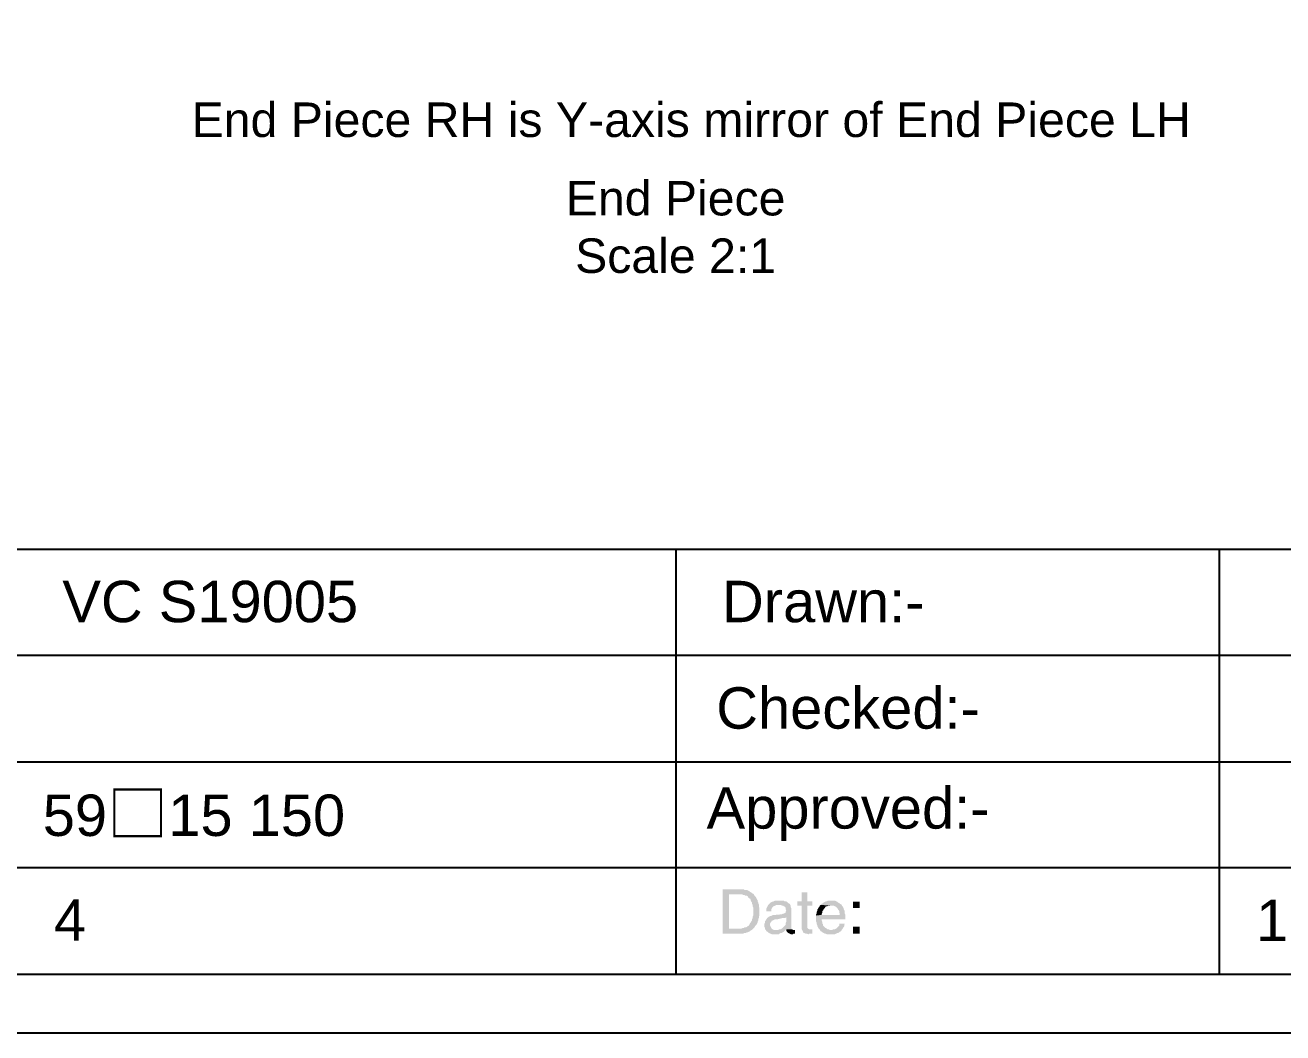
# Model space of a CAD drawing. Header units: millimetres. Extents: x 1448 to 2566, y 1057 to 1416.
# Drawn here: x 2199.2 to 2290.3, y 1118.6 to 1191.6 of the extents above; entities that cross this region are included whole.
import ezdxf

# ---------------------------------------------------------------- set-up
doc = ezdxf.new("R2010")
doc.units = ezdxf.units.MM
doc.layers.add('Text', color=4, linetype='Continuous')
doc.styles.get("Standard").update_dxf_attribs({"font": 'arial.ttf'})

msp = doc.modelspace()

# ---------------------------------------------------------------- hatches: boundary and pattern name
at = {"transparency": 33554559}
for points in [[(2251.01518, 1128.95836), (2249.70634, 1128.95836), (2249.70634, 1125.75397), (2251.1957, 1125.75397), (2251.28597, 1125.7991), (2251.37623, 1125.7991), (2251.4665, 1125.84424), (2251.51163, 1125.84424), (2251.60189, 1125.88937), (2251.69216, 1125.9345), (2251.73729, 1125.97963), (2251.82755, 1126.02476), (2251.87269, 1126.0699), (2251.91782, 1126.11503), (2250.15766, 1126.11503), (2250.15766, 1128.5973), (2250.97004, 1128.5973), (2251.91782, 1128.64243), (2251.82755, 1128.68756), (2251.78242, 1128.73269), (2251.69216, 1128.77783), (2251.64703, 1128.82296), (2251.55676, 1128.86809), (2251.4665, 1128.91322), (2251.28597, 1128.91322), (2251.24084, 1128.95836), (2251.15057, 1128.95836)], [(2251.91782, 1128.64243), (2250.97004, 1128.5973), (2251.10544, 1128.5973), (2251.1957, 1128.55217), (2251.28597, 1128.55217), (2251.3311, 1128.50703), (2251.42137, 1128.50703), (2251.51163, 1128.4619), (2251.55676, 1128.37164), (2251.60189, 1128.32651), (2251.69216, 1128.28137), (2251.73729, 1128.19111), (2251.73729, 1128.14598), (2251.78242, 1128.05571), (2251.82755, 1128.01058), (2251.82755, 1127.92032), (2251.87269, 1127.83005), (2251.87269, 1127.73979), (2251.91782, 1127.64952), (2251.91782, 1127.0628), (2251.87269, 1126.97254), (2251.87269, 1126.88228), (2251.82755, 1126.79201), (2251.82755, 1126.70175), (2251.78242, 1126.65661), (2251.73729, 1126.56635), (2251.69216, 1126.52122), (2251.64703, 1126.43095), (2251.64703, 1126.43095), (2251.60189, 1126.34069), (2251.51163, 1126.29556), (2251.4665, 1126.25043), (2251.37623, 1126.20529), (2251.28597, 1126.20529), (2251.24084, 1126.16016), (2251.15057, 1126.16016), (2251.06031, 1126.11503), (2250.15766, 1126.11503), (2251.91782, 1126.11503), (2252.00808, 1126.20529), (2252.00808, 1126.20529), (2252.05322, 1126.29556), (2252.09835, 1126.34069), (2252.14348, 1126.38582), (2252.18861, 1126.47609), (2252.23374, 1126.56635), (2252.23374, 1126.61148), (2252.27888, 1126.70175), (2252.27888, 1126.79201), (2252.32401, 1126.88228), (2252.32401, 1126.97254), (2252.36914, 1127.0628), (2252.36914, 1127.60439), (2252.32401, 1127.69465), (2252.32401, 1127.87518), (2252.27888, 1127.96545), (2252.27888, 1128.01058), (2252.23374, 1128.10084), (2252.23374, 1128.19111), (2252.18861, 1128.23624), (2252.14348, 1128.32651), (2252.09835, 1128.41677), (2252.05322, 1128.4619), (2252.00808, 1128.50703), (2251.96295, 1128.5973)], [(2253.81337, 1128.14598), (2253.49745, 1128.14598), (2253.40718, 1128.10084), (2253.31692, 1128.05571), (2253.27178, 1128.05571), (2253.18152, 1128.01058), (2253.13639, 1127.96545), (2253.09126, 1127.92032), (2253.04612, 1127.87518), (2253.00099, 1127.83005), (2252.95586, 1127.73979), (2252.91073, 1127.64952), (2252.86559, 1127.55926), (2252.86559, 1127.37873), (2253.22665, 1127.37873), (2253.22665, 1127.51413), (2253.27178, 1127.60439), (2253.31692, 1127.64952), (2253.36205, 1127.73979), (2253.40718, 1127.73979), (2253.49745, 1127.78492), (2253.58771, 1127.83005), (2253.76824, 1127.83005), (2254.58062, 1127.87518), (2254.53549, 1127.92032), (2254.44522, 1127.96545), (2254.40009, 1128.01058), (2254.35496, 1128.05571), (2254.26469, 1128.10084), (2254.17443, 1128.10084), (2254.1293, 1128.14598), (2253.90363, 1128.14598)], [(2255.84432, 1128.73269), (2255.43813, 1128.73269), (2255.43813, 1128.10084), (2255.1222, 1128.10084), (2255.1222, 1127.78492), (2255.43813, 1127.78492), (2255.43813, 1126.0699), (2255.48326, 1125.97963), (2255.52839, 1125.88937), (2255.52839, 1125.84424), (2255.57353, 1125.7991), (2255.61866, 1125.7991), (2255.70892, 1125.75397), (2255.79919, 1125.75397), (2255.88945, 1125.70884), (2255.93458, 1125.70884), (2255.97971, 1125.75397), (2256.20538, 1125.75397), (2256.20538, 1126.0699), (2255.97971, 1126.0699), (2255.88945, 1126.11503), (2255.84432, 1126.16016), (2255.84432, 1127.78492), (2256.20538, 1127.78492), (2256.20538, 1128.10084), (2255.84432, 1128.10084)], [(2257.55934, 1128.14598), (2257.33368, 1128.14598), (2257.24342, 1128.10084), (2257.19828, 1128.10084), (2257.10802, 1128.05571), (2257.01775, 1128.01058), (2256.97262, 1127.96545), (2256.88236, 1127.92032), (2256.83723, 1127.87518), (2256.79209, 1127.83005), (2257.55934, 1127.78492), (2257.73987, 1127.78492), (2257.83013, 1127.73979), (2257.9204, 1127.69465), (2257.96553, 1127.64952), (2258.01066, 1127.60439), (2258.01066, 1127.60439), (2258.05579, 1127.51413), (2258.10093, 1127.46899), (2258.14606, 1127.37873), (2258.14606, 1127.28847), (2258.19119, 1127.1982), (2258.19119, 1127.10794), (2256.88236, 1127.10794), (2256.47617, 1127.0628), (2256.47617, 1126.61148), (2256.5213, 1126.52122), (2256.5213, 1126.43095), (2256.56643, 1126.34069), (2256.56643, 1126.29556), (2256.61157, 1126.20529), (2256.6567, 1126.11503), (2256.70183, 1126.0699), (2256.74696, 1126.02476), (2257.55934, 1126.02476), (2257.46908, 1126.02476), (2257.37881, 1126.0699), (2257.28855, 1126.0699), (2257.24342, 1126.11503), (2257.15315, 1126.16016), (2257.10802, 1126.20529), (2257.06289, 1126.25043), (2257.01775, 1126.29556), (2256.97262, 1126.34069), (2256.97262, 1126.43095), (2256.92749, 1126.47609), (2256.92749, 1126.56635), (2256.88236, 1126.70175), (2256.88236, 1126.79201), (2258.59738, 1126.79201), (2258.59738, 1127.10794), (2258.55225, 1127.1982), (2258.55225, 1127.37873), (2258.50712, 1127.46899), (2258.46198, 1127.55926), (2258.46198, 1127.60439), (2258.41685, 1127.69465), (2258.37172, 1127.73979), (2258.32659, 1127.83005), (2258.28146, 1127.87518), (2258.19119, 1127.92032), (2258.14606, 1127.96545), (2258.05579, 1128.01058), (2258.01066, 1128.05571), (2257.9204, 1128.10084), (2257.83013, 1128.14598), (2257.64961, 1128.14598)], [(2259.63542, 1127.60439), (2259.63542, 1128.05571), (2259.13897, 1128.05571), (2259.13897, 1127.60439)], [(2254.58062, 1127.87518), (2253.76824, 1127.83005), (2253.94877, 1127.83005), (2253.9939, 1127.78492), (2254.08416, 1127.78492), (2254.1293, 1127.73979), (2254.21956, 1127.69465), (2254.26469, 1127.60439), (2254.26469, 1127.51413), (2254.30982, 1127.42386), (2254.30982, 1127.42386), (2254.26469, 1127.3336), (2254.26469, 1127.28847), (2254.21956, 1127.24333), (2254.1293, 1127.1982), (2254.08416, 1127.1982), (2253.9939, 1127.15307), (2253.49745, 1127.10794), (2253.36205, 1127.10794), (2253.27178, 1127.0628), (2253.18152, 1127.01767), (2253.13639, 1127.01767), (2253.04612, 1126.97254), (2254.30982, 1126.92741), (2254.30982, 1126.61148), (2254.26469, 1126.52122), (2254.26469, 1126.38582), (2254.21956, 1126.34069), (2254.1293, 1126.25043), (2254.08416, 1126.20529), (2254.03903, 1126.16016), (2253.9939, 1126.11503), (2253.90363, 1126.0699), (2253.81337, 1126.0699), (2253.72311, 1126.02476), (2252.82046, 1126.02476), (2252.86559, 1125.9345), (2252.95586, 1125.88937), (2253.00099, 1125.84424), (2253.04612, 1125.7991), (2253.13639, 1125.75397), (2253.18152, 1125.75397), (2253.27178, 1125.70884), (2253.76824, 1125.70884), (2253.81337, 1125.75397), (2253.90363, 1125.7991), (2253.9939, 1125.7991), (2254.03903, 1125.84424), (2254.1293, 1125.88937), (2254.21956, 1125.97963), (2254.21956, 1125.97963), (2254.30982, 1126.0699), (2254.71601, 1126.0699), (2254.67088, 1126.16016), (2254.67088, 1127.60439), (2254.62575, 1127.69465), (2254.62575, 1127.78492)], [(2256.79209, 1127.83005), (2256.74696, 1127.78492), (2256.70183, 1127.69465), (2256.6567, 1127.64952), (2256.61157, 1127.55926), (2256.56643, 1127.51413), (2256.56643, 1127.42386), (2256.5213, 1127.3336), (2256.5213, 1127.24333), (2256.47617, 1127.15307), (2256.47617, 1127.0628), (2256.88236, 1127.10794), (2256.88236, 1127.1982), (2256.92749, 1127.28847), (2256.92749, 1127.37873), (2256.97262, 1127.42386), (2257.01775, 1127.51413), (2257.06289, 1127.55926), (2257.10802, 1127.60439), (2257.15315, 1127.69465), (2257.24342, 1127.73979), (2257.28855, 1127.73979), (2257.37881, 1127.78492), (2257.55934, 1127.78492)], [(2253.04612, 1126.97254), (2253.00099, 1126.92741), (2252.91073, 1126.88228), (2252.91073, 1126.83714), (2252.86559, 1126.79201), (2252.82046, 1126.70175), (2252.77533, 1126.65661), (2252.77533, 1126.56635), (2252.7302, 1126.47609), (2252.7302, 1126.25043), (2252.77533, 1126.16016), (2252.77533, 1126.0699), (2252.82046, 1126.02476), (2253.54258, 1126.02476), (2253.40718, 1126.02476), (2253.31692, 1126.0699), (2253.27178, 1126.11503), (2253.22665, 1126.16016), (2253.18152, 1126.25043), (2253.13639, 1126.34069), (2253.13639, 1126.47609), (2253.18152, 1126.56635), (2253.22665, 1126.61148), (2253.27178, 1126.70175), (2253.31692, 1126.70175), (2253.40718, 1126.74688), (2253.49745, 1126.79201), (2253.67797, 1126.79201), (2254.03903, 1126.88228), (2254.21956, 1126.88228), (2254.30982, 1126.92741)], [(2258.55225, 1126.47609), (2258.14606, 1126.47609), (2258.14606, 1126.34069), (2258.10093, 1126.29556), (2258.01066, 1126.20529), (2257.96553, 1126.16016), (2257.9204, 1126.11503), (2257.83013, 1126.0699), (2257.73987, 1126.0699), (2257.64961, 1126.02476), (2256.74696, 1126.02476), (2256.79209, 1125.9345), (2256.88236, 1125.88937), (2256.92749, 1125.84424), (2257.01775, 1125.7991), (2257.10802, 1125.75397), (2257.15315, 1125.75397), (2257.24342, 1125.70884), (2257.83013, 1125.70884), (2257.9204, 1125.75397), (2258.01066, 1125.7991), (2258.05579, 1125.7991), (2258.14606, 1125.84424), (2258.19119, 1125.88937), (2258.28146, 1125.9345), (2258.32659, 1126.02476), (2258.37172, 1126.0699), (2258.41685, 1126.16016), (2258.46198, 1126.20529), (2258.50712, 1126.29556), (2258.50712, 1126.38582)], [(2259.63542, 1125.75397), (2259.63542, 1126.25043), (2259.13897, 1126.25043), (2259.13897, 1125.75397)], [(2254.71601, 1126.0699), (2254.30982, 1126.0699), (2254.30982, 1125.97963), (2254.80628, 1126.02476), (2254.80628, 1126.02476)], [(2254.94167, 1126.02476), (2254.80628, 1126.02476), (2254.30982, 1125.97963), (2254.35496, 1125.88937), (2254.40009, 1125.84424), (2254.40009, 1125.84424), (2254.44522, 1125.7991), (2254.53549, 1125.75397), (2254.62575, 1125.70884), (2254.80628, 1125.70884), (2254.85141, 1125.75397), (2254.94167, 1125.75397)]]:
    msp.add_hatch(color=256, dxfattribs=at).paths.add_polyline_path(points)

# ---------------------------------------------------------------- linework, layer by layer
msp.add_line((2152.83439, 1122.82038), (2562.08988, 1122.82038))
msp.add_lwpolyline([(2566.12792, 1118.56132), (2566.12792, 1415.56132), (2146.12793, 1415.56132), (2146.12793, 1118.56132)], close=True)
for points in [[(2165.652, 1153.60052), (2562.08988, 1153.60052)], [(2246.32143, 1153.60052), (2246.32143, 1122.82038)], [(2285.67668, 1153.60052), (2285.67668, 1122.82038)], [(2165.652, 1145.92805), (2461.78243, 1145.92805)], [(2165.652, 1138.21045), (2514.72247, 1138.21045)], [(2165.652, 1130.53798), (2461.78243, 1130.53798)]]:
    msp.add_lwpolyline(points)

# ---------------------------------------------------------------- texts
at = {"width": 34.3482701, "attachment_point": 5}
for s, insert, char_height in [('VC S19005', (2212.57904, 1149.79912), 2.999657), ('Drawn:-', (2256.98929, 1149.79912), 2.999657), ('Checked:-', (2258.78598, 1142.08152), 2.999657), ('\\pxql;59{\\fSimSun|b0|i0|c134|p2;\\H1.08333x;□}15 150', (2217.61744, 1134.40905), 2.9996568), ('Approved:-', (2258.78598, 1134.40905), 2.999657), ('4', (2202.42098, 1126.73658), 2.99966), ('11-03-2026', (2299.05401, 1126.69145), 2.999657)]:
    msp.add_mtext(s, dxfattribs=dict(at, insert=insert, char_height=char_height))
at = {"layer": 'Text', "char_height": 2.5, "width": 108.5908911, "attachment_point": 5}
for s, insert in [('End Piece RH is Y-axis mirror of End Piece LH', (2247.42153, 1184.71248)), ('\\pxqc;{\\fArial|b0|i0|c0|p34;End Piece\\PScale 2:1}', (2246.29257, 1176.9446))]:
    msp.add_mtext(s, dxfattribs=dict(at, insert=insert))

doc.saveas('drawing.dxf')
